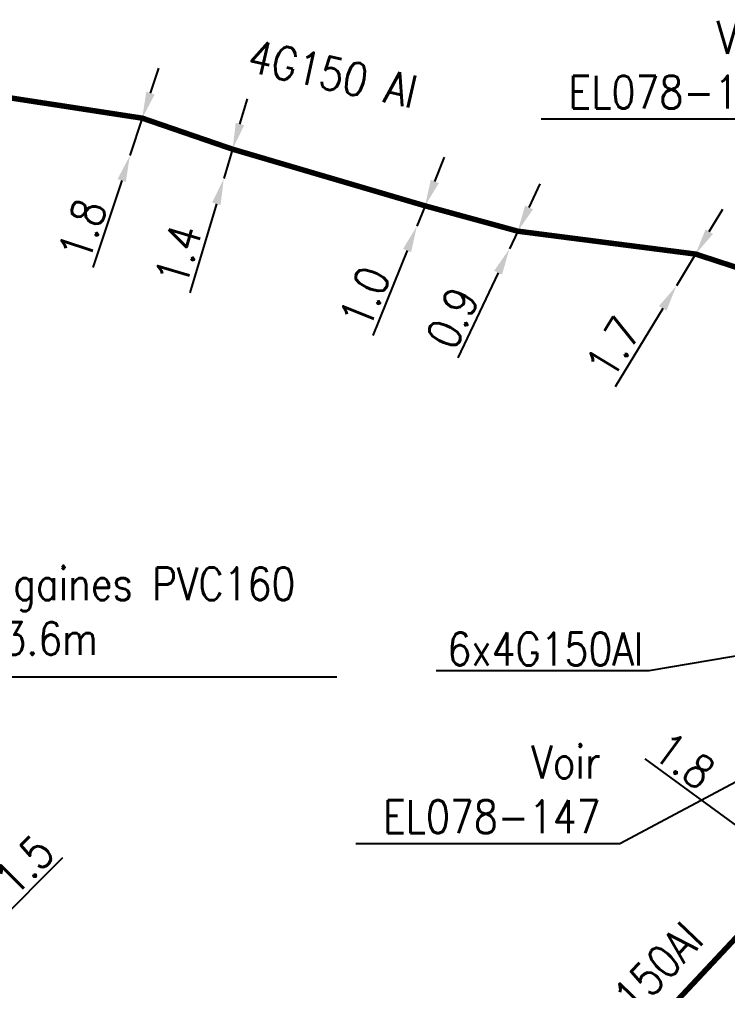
# Model space of a CAD drawing. Header units: millimetres. Extents: x 80000 to 81010, y 144000 to 145002.
# Drawn here: x 80702.55 to 80734.91, y 144583.45 to 144627.83 of the extents above; entities that cross this region are included whole.
import ezdxf
from ezdxf.enums import TextEntityAlignment as Align

# ---------------------------------------------------------------- set-up
doc = ezdxf.new("R2010")
doc.units = ezdxf.units.MM
doc.header["$PDMODE"] = 34
doc.linetypes.add('B_ST_AL', pattern=[2000, 1000, 1000])
doc.layers.get('Defpoints').update_dxf_attribs({"linetype": 'CONTINUOUS'})
for name, color, linetype in [('B_100', 3, 'CONTINUOUS'), ('B_110', 1, 'CONTINUOUS'), ('B_300', 7, 'CONTINUOUS'), ('B_400', 7, 'CONTINUOUS')]:
    doc.layers.add(name, color=color, linetype=linetype)
doc.styles.get("Standard").update_dxf_attribs({"font": 'romans.shx', "width": 0.85})
doc.dimstyles.new('ISO-25', dxfattribs={"dimtxt": 1.5, "dimasz": 1.2, "dimexe": 0.625, "dimexo": 0.625, "dimgap": 0.25, "dimtad": 1, "dimdec": 1, "dimzin": 1, "dimdsep": 46, "dimtxsty": 'Standard', "dimcen": -0.5, "dimadec": 0, "dimazin": 0, "dimtfac": 1, "dimtdec": 1, "dimtmove": 0, "dimatfit": 3, "dimfxl": 0, "dimtolj": 1, "dimarcsym": 0})
doc.dimstyles.get("Standard").update_dxf_attribs({"dimtxt": 1.5, "dimasz": 1.2, "dimexe": 0.625, "dimexo": 0.625, "dimgap": 0.25, "dimtad": 1, "dimdec": 1, "dimzin": 0, "dimdsep": 46, "dimtxsty": 'Standard', "dimcen": -0.5, "dimadec": 0, "dimazin": 0, "dimtfac": 1, "dimtdec": 1, "dimtmove": 0, "dimatfit": 3, "dimfxl": 0, "dimtolj": 1, "dimtzin": 0, "dimarcsym": 0})

# ---------------------------------------------------------------- blocks, each defined once
blk = doc.blocks.new('*D828')
at = {"layer": 'B_100', "color": 0, "linetype": 'Continuous', "lineweight": -2, "transparency": 16777216}
for p, q in [((80734.073, 144618.129), (80734.696, 144619.154)), ((80733.45, 144617.103), (80732.568, 144615.65)), ((80731.945, 144614.624), (80729.77, 144611.044))]:
    blk.add_line(p, q, dxfattribs=at)
at = {"layer": 'B_100', "color": 0, "linetype": 'Continuous', "transparency": 16777216}
for points in [[(80733.902, 144618.232), (80734.244, 144618.025), (80733.45, 144617.103)], [(80731.774, 144614.728), (80732.116, 144614.52), (80732.568, 144615.65)]]:
    blk.add_solid(points, dxfattribs=at)
at = {"layer": 'Defpoints', "color": 0, "linetype": 'Continuous', "transparency": 16777216}
for p in [(80733.45, 144617.103), (80732.568, 144615.65), (80732.568, 144615.65)]:
    blk.add_point(p, dxfattribs=at)
at = {"layer": 'B_100', "color": 0, "linetype": 'Continuous', "transparency": 16777216, "insert": (80729.692, 144612.84), "char_height": 1.5, "attachment_point": 5, "rotation": 58.7308}
blk.add_mtext('\\A1;1.7', dxfattribs=at)
blk = doc.blocks.new('*D829')
at = {"layer": 'B_100', "color": 0, "linetype": 'Continuous', "lineweight": -2, "transparency": 16777216}
for p, q in [((80725.835, 144619.235), (80726.349, 144620.319)), ((80725.321, 144618.15), (80724.936, 144617.337)), ((80724.422, 144616.253), (80722.576, 144612.357))]:
    blk.add_line(p, q, dxfattribs=at)
at = {"layer": 'B_100', "color": 0, "linetype": 'Continuous', "transparency": 16777216}
for points in [[(80725.654, 144619.321), (80726.016, 144619.149), (80725.321, 144618.15)], [(80724.241, 144616.338), (80724.603, 144616.167), (80724.936, 144617.337)]]:
    blk.add_solid(points, dxfattribs=at)
at = {"layer": 'Defpoints', "color": 0, "linetype": 'Continuous', "transparency": 16777216}
for p in [(80725.321, 144618.15), (80724.936, 144617.337), (80724.936, 144617.337)]:
    blk.add_point(p, dxfattribs=at)
at = {"layer": 'B_100', "color": 0, "linetype": 'Continuous', "transparency": 16777216, "insert": (80722.338, 144614.191), "char_height": 1.5, "attachment_point": 5, "rotation": 64.6428}
blk.add_mtext('\\A1;0.9', dxfattribs=at)
blk = doc.blocks.new('*D830')
at = {"layer": 'B_100', "color": 0, "linetype": 'Continuous', "lineweight": -2, "transparency": 16777216}
for p, q in [((80721.53, 144620.422), (80721.978, 144621.535)), ((80721.082, 144619.309), (80720.709, 144618.381)), ((80720.261, 144617.268), (80718.698, 144613.381))]:
    blk.add_line(p, q, dxfattribs=at)
at = {"layer": 'B_100', "color": 0, "linetype": 'Continuous', "transparency": 16777216}
for points in [[(80721.344, 144620.497), (80721.715, 144620.347), (80721.082, 144619.309)], [(80720.076, 144617.342), (80720.447, 144617.193), (80720.709, 144618.381)]]:
    blk.add_solid(points, dxfattribs=at)
at = {"layer": 'Defpoints', "color": 0, "linetype": 'Continuous', "transparency": 16777216}
for p in [(80721.082, 144619.309), (80720.709, 144618.381), (80720.709, 144618.381)]:
    blk.add_point(p, dxfattribs=at)
at = {"layer": 'B_100', "color": 0, "linetype": 'Continuous', "transparency": 16777216, "insert": (80718.328, 144615.141), "char_height": 1.5, "attachment_point": 5, "rotation": 68.0896}
blk.add_mtext('\\A1;1.0', dxfattribs=at)
blk = doc.blocks.new('*D831')
at = {"layer": 'B_100', "color": 0, "linetype": 'Continuous', "lineweight": -2, "transparency": 16777216}
for p, q in [((80712.626, 144623.047), (80712.967, 144624.198)), ((80712.285, 144621.897), (80711.887, 144620.555)), ((80711.545, 144619.404), (80710.337, 144615.33))]:
    blk.add_line(p, q, dxfattribs=at)
at = {"layer": 'B_100', "color": 0, "linetype": 'Continuous', "transparency": 16777216}
for points in [[(80712.434, 144623.104), (80712.818, 144622.99), (80712.285, 144621.897)], [(80711.354, 144619.461), (80711.737, 144619.347), (80711.887, 144620.555)]]:
    blk.add_solid(points, dxfattribs=at)
at = {"layer": 'Defpoints', "color": 0, "linetype": 'Continuous', "transparency": 16777216}
for p in [(80712.285, 144621.897), (80711.887, 144620.555), (80711.887, 144620.555)]:
    blk.add_point(p, dxfattribs=at)
at = {"layer": 'B_100', "color": 0, "linetype": 'Continuous', "transparency": 16777216, "insert": (80709.812, 144617.076), "char_height": 1.5, "attachment_point": 5, "rotation": 73.4808}
blk.add_mtext('\\A1;1.4', dxfattribs=at)
blk = doc.blocks.new('*D832')
at = {"layer": 'B_100', "color": 0, "linetype": 'Continuous', "lineweight": -2, "transparency": 16777216}
for p, q in [((80708.534, 144624.455), (80708.91, 144625.594)), ((80708.158, 144623.315), (80707.595, 144621.605)), ((80707.219, 144620.466), (80705.907, 144616.487))]:
    blk.add_line(p, q, dxfattribs=at)
at = {"layer": 'B_100', "color": 0, "linetype": 'Continuous', "transparency": 16777216}
for points in [[(80708.344, 144624.517), (80708.724, 144624.392), (80708.158, 144623.315)], [(80707.029, 144620.528), (80707.409, 144620.403), (80707.595, 144621.605)]]:
    blk.add_solid(points, dxfattribs=at)
at = {"layer": 'Defpoints', "color": 0, "linetype": 'Continuous', "transparency": 16777216}
for p in [(80708.158, 144623.315), (80707.595, 144621.605), (80707.595, 144621.605)]:
    blk.add_point(p, dxfattribs=at)
at = {"layer": 'B_100', "color": 0, "linetype": 'Continuous', "transparency": 16777216, "insert": (80705.426, 144618.22), "char_height": 1.5, "attachment_point": 5, "rotation": 71.7533}
blk.add_mtext('\\A1;1.8', dxfattribs=at)
blk = doc.blocks.new('*D1267')
at = {"layer": 'B_100', "color": 0, "linetype": 'Continuous', "lineweight": -2, "transparency": 16777216}
for p, q in [((80735.733, 144590.689), (80731.136, 144594.033)), ((80738.158, 144588.924), (80736.703, 144589.983)), ((80739.129, 144588.218), (80740.099, 144587.512))]:
    blk.add_line(p, q, dxfattribs=at)
at = {"layer": 'B_100', "color": 0, "linetype": 'Continuous', "transparency": 16777216}
for points in [[(80735.85, 144590.851), (80735.615, 144590.527), (80736.703, 144589.983)], [(80739.246, 144588.38), (80739.011, 144588.056), (80738.158, 144588.924)]]:
    blk.add_solid(points, dxfattribs=at)
at = {"layer": 'Defpoints', "color": 0, "linetype": 'Continuous', "transparency": 16777216}
for p in [(80736.703, 144589.983), (80736.703, 144589.983), (80738.158, 144588.924)]:
    blk.add_point(p, dxfattribs=at)
at = {"layer": 'B_100', "color": 0, "linetype": 'Continuous', "transparency": 16777216, "insert": (80732.933, 144593.962), "char_height": 1.5, "attachment_point": 5, "rotation": 323.9627}
blk.add_mtext('\\A1;1.8', dxfattribs=at)
blk = doc.blocks.new('*D1273')
at = {"layer": 'B_110', "color": 0, "linetype": 'Continuous', "lineweight": -2, "transparency": 16777216}
for p, q in [((80699.717, 144584.709), (80704.525, 144589.537)), ((80697.812, 144582.796), (80698.87, 144583.858)), ((80696.965, 144581.945), (80696.118, 144581.095))]:
    blk.add_line(p, q, dxfattribs=at)
at = {"layer": 'B_110', "color": 0, "linetype": 'Continuous', "transparency": 16777216}
for points in [[(80699.575, 144584.85), (80699.859, 144584.568), (80698.87, 144583.858)], [(80696.823, 144582.086), (80697.107, 144581.804), (80697.812, 144582.796)]]:
    blk.add_solid(points, dxfattribs=at)
at = {"layer": 'Defpoints', "color": 0, "linetype": 'Continuous', "transparency": 16777216}
for p in [(80698.87, 144583.858), (80697.812, 144582.796), (80697.812, 144582.796)]:
    blk.add_point(p, dxfattribs=at)
at = {"layer": 'B_110', "color": 0, "linetype": 'Continuous', "transparency": 16777216, "insert": (80702.762, 144589.184), "char_height": 1.5, "attachment_point": 5, "rotation": 45.1226}
blk.add_mtext('\\A1;1.5', dxfattribs=at)

msp = doc.modelspace()

# ---------------------------------------------------------------- linework, layer by layer
at = {"layer": 'B_100', "linetype": 'B_ST_AL', "flags": 128}
msp.add_lwpolyline([(80746.072, 144600.673, 0.25, 0.25, 0), (80749.398, 144604.621, 0.25, 0.25, 0), (80749.869, 144605.153, 0.25, 0.25, 0.419056), (80749.821, 144605.864, 0.25, 0.25, 0), (80747.513, 144607.842, 0.25, 0.25, 0), (80740.773, 144613.969, 0.25, 0.25, 0), (80739.574, 144615.059, 0.25, 0.25, 0.106028), (80739.393, 144615.165, 0.25, 0.25, 0), (80733.45, 144617.103, 0.25, 0.25, 0), (80725.321, 144618.15, 0.25, 0.25, 0), (80721.082, 144619.309, 0.25, 0.25, 0), (80712.285, 144621.897, 0.25, 0.25, 0), (80708.158, 144623.315, 0.25, 0.25, 0), (80702.023, 144624.257, 0.25, 0.25, 0), (80691.423, 144623.994, 0.25, 0.25, 0.150647), (80691.144, 144623.9, 0.25, 0.25, 0), (80689.413, 144622.656, 0.25, 0.25, 0), (80685.915, 144619.63, 0.25, 0.25, 0), (80679.999, 144614.514, 0.25, 0.25, 0.451804), (80679.993, 144613.764, 0.25, 0.25, 0), (80681.266, 144612.621, 0, 0, 0)], format="xyseb", dxfattribs=at)
at = {"layer": 'B_100', "linetype": 'B_ST_AL', "const_width": 0.25, "flags": 128}
msp.add_lwpolyline([(80746.578, 144599.882), (80747.307, 144599.194), (80746.669, 144598.424), (80742.845, 144593.806), (80738.158, 144588.924), (80726.419, 144576.387), (80721.864, 144571.637)], dxfattribs=at)

# ---------------------------------------------------------------- texts
at = {"layer": 'B_100', "linetype": 'Continuous', "width": 0.85}
for s, rotation, p in [('4G150 Al', 347.3275, (80716.863, 144625.336)), ('4G150Al', 46.0402, (80730.947, 144583.698))]:
    msp.add_text(s, height=1.5, rotation=rotation, dxfattribs=at).set_placement(p, align=Align.MIDDLE)
at = {"layer": 'B_100', "linetype": 'Continuous', "insert": (80731.064, 144598.31), "char_height": 1.5, "attachment_point": 9}
msp.add_mtext('\\A1;6x4G150Al', dxfattribs=at)
at = {"layer": 'B_300', "linetype": 'Continuous', "char_height": 1.5, "attachment_point": 9}
for insert in [(80737.584, 144623.754), (80729.107, 144590.646)]:
    msp.add_mtext('\\A1;Voir\\PEL078-147', dxfattribs=dict(at, insert=insert))
at = {"layer": 'B_400', "linetype": 'Continuous', "insert": (80700.294, 144602.788), "char_height": 1.5, "attachment_point": 1}
msp.add_mtext('5 gaines PVC160\\PL:3.6m', dxfattribs=at)

# ---------------------------------------------------------------- dimensions: what is measured, and where the dimension line sits
at = {"layer": 'B_100', "linetype": 'Continuous'}
for base, p1, p2, angle, picture, middle in [((80707.595, 144621.605), (80708.158, 144623.315), (80707.595, 144621.605), 71.7533, '*D832', (80706.375, 144617.907)), ((80711.887, 144620.555), (80712.285, 144621.897), (80711.887, 144620.555), 73.4808, '*D831', (80710.771, 144616.792)), ((80720.709, 144618.381), (80721.082, 144619.309), (80720.709, 144618.381), 68.0896, '*D830', (80719.256, 144614.768)), ((80724.936, 144617.337), (80725.321, 144618.15), (80724.936, 144617.337), 64.6428, '*D829', (80723.242, 144613.763)), ((80732.568, 144615.65), (80733.45, 144617.103), (80732.568, 144615.65), 58.7308, '*D828', (80730.546, 144612.321)), ((80736.703, 144589.983), (80738.158, 144588.924), (80736.703, 144589.983), 323.9627, '*D1267', (80732.345, 144593.153))]:
    dim = msp.add_linear_dim(base=base, p1=p1, p2=p2, angle=angle, dimstyle='Standard', override={"dimfxl": 1.25}, dxfattribs=at)
    dim.commit()
    dim.dimension.update_dxf_attribs({"geometry": picture, "text_midpoint": middle, "dimtype": 160})
at = {"layer": 'B_110', "linetype": 'Continuous'}
dim = msp.add_linear_dim(base=(80697.812, 144582.796), p1=(80698.87, 144583.858), p2=(80697.812, 144582.796), angle=45.1226, dimstyle='Standard', override={"dimfxl": 1.25}, dxfattribs=at)
dim.commit()
dim.dimension.update_dxf_attribs({"geometry": '*D1273', "text_midpoint": (80703.47, 144588.478), "dimtype": 160})

# ---------------------------------------------------------------- leaders
at = {"layer": 'B_100', "linetype": 'Continuous', "annotation_type": 0, "has_hookline": 1, "hookline_direction": 1, "text_width": 9.471}
msp.add_leader([(80744.613, 144600.331), (80731.314, 144598.06)], dimstyle='Standard', override={"dimgap": 0.25, "dimtad": 1, "dimfxl": 1.25}, dxfattribs=at)
at = {"layer": 'B_300', "linetype": 'Continuous', "annotation_type": 0, "has_hookline": 1, "hookline_direction": 1, "text_width": 10.625}
for points in [[(80744.621, 144609.647), (80738.468, 144623.27), (80737.268, 144623.27)], [(80747.543, 144599.539), (80729.991, 144590.161), (80728.791, 144590.161)]]:
    msp.add_leader(points, dimstyle='Standard', override={"dimgap": 0.25, "dimtad": 1, "dimfxl": 1.25}, dxfattribs=at)
at = {"layer": 'B_400', "linetype": 'Continuous', "annotation_type": 0, "has_hookline": 1, "hookline_direction": 0, "text_width": 16.757}
msp.add_leader([(80679.14, 144604.984), (80698.844, 144597.788), (80700.044, 144597.788)], dimstyle='ISO-25', override={"dimgap": 0.25, "dimtad": 1}, dxfattribs=at)

doc.saveas('drawing.dxf')
